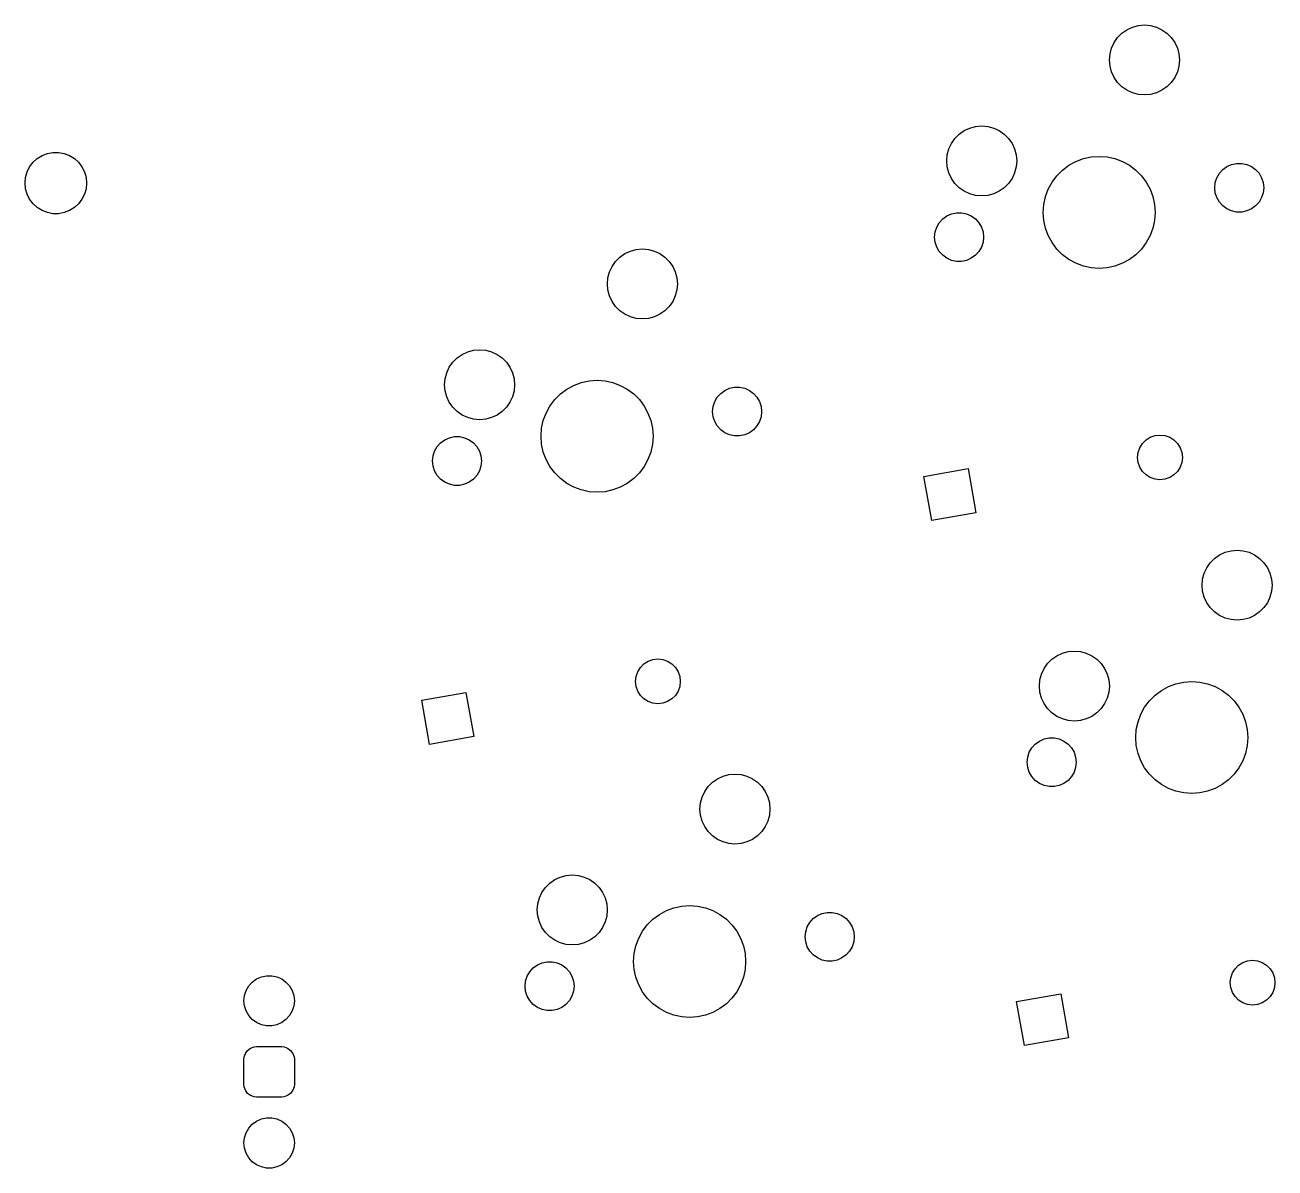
# Model space of a CAD drawing. Extents: x 71 to 343, y -193 to -92.
# Drawn here: x 205.91 to 250.56, y -144.41 to -103.57 of the extents above; entities that cross this region are included whole.
import ezdxf

# ---------------------------------------------------------------- set-up
doc = ezdxf.new("R2010")
doc.units = 0
doc.layers.add('BLACK', color=7, linetype='CONTINUOUS')

msp = doc.modelspace()

# ---------------------------------------------------------------- linework, layer by layer
at = {"layer": 'BLACK', "linetype": 'CONTINUOUS'}
for p, q in [((245.678, -103.593), (245.895, -103.574)), ((245.895, -103.574), (246.112, -103.593)), ((244.812, -104.199), (244.937, -104.021)), ((244.937, -104.021), (245.091, -103.867)), ((245.091, -103.867), (245.27, -103.742)), ((245.27, -103.742), (245.467, -103.65)), ((245.467, -103.65), (245.678, -103.593)), ((246.112, -103.593), (246.322, -103.65)), ((246.322, -103.65), (246.52, -103.742)), ((246.52, -103.742), (246.698, -103.867)), ((246.698, -103.867), (246.852, -104.021)), ((246.852, -104.021), (246.977, -104.199)), ((244.664, -104.607), (244.72, -104.397)), ((244.72, -104.397), (244.812, -104.199)), ((246.977, -104.199), (247.069, -104.397)), ((247.069, -104.397), (247.126, -104.607)), ((244.645, -104.824), (244.664, -104.607)), ((244.664, -105.041), (244.645, -104.824)), ((247.126, -104.607), (247.145, -104.824)), ((247.145, -104.824), (247.126, -105.041)), ((244.72, -105.252), (244.664, -105.041)), ((244.812, -105.449), (244.72, -105.252)), ((247.069, -105.252), (246.977, -105.449)), ((247.126, -105.041), (247.069, -105.252)), ((244.937, -105.628), (244.812, -105.449)), ((245.091, -105.782), (244.937, -105.628)), ((245.27, -105.907), (245.091, -105.782)), ((246.698, -105.782), (246.52, -105.907)), ((246.852, -105.628), (246.698, -105.782)), ((246.977, -105.449), (246.852, -105.628)), ((245.467, -105.999), (245.27, -105.907)), ((245.678, -106.055), (245.467, -105.999)), ((245.895, -106.074), (245.678, -106.055)), ((246.112, -106.055), (245.895, -106.074)), ((246.322, -105.999), (246.112, -106.055)), ((246.52, -105.907), (246.322, -105.999)), ((239.125, -107.625), (239.279, -107.471)), ((239.279, -107.471), (239.457, -107.346)), ((239.457, -107.346), (239.655, -107.254)), ((239.655, -107.254), (239.865, -107.197)), ((239.865, -107.197), (240.082, -107.178)), ((240.082, -107.178), (240.299, -107.197)), ((240.299, -107.197), (240.51, -107.254)), ((240.51, -107.254), (240.707, -107.346)), ((240.707, -107.346), (240.886, -107.471)), ((240.886, -107.471), (241.04, -107.625)), ((238.851, -108.211), (238.908, -108.001)), ((238.908, -108.001), (239, -107.803)), ((239, -107.803), (239.125, -107.625)), ((241.04, -107.625), (241.165, -107.803)), ((241.165, -107.803), (241.257, -108.001)), ((241.257, -108.001), (241.313, -108.211)), ((206.075, -108.641), (206.197, -108.479)), ((206.197, -108.479), (206.347, -108.342)), ((206.347, -108.342), (206.52, -108.235)), ((206.52, -108.235), (206.709, -108.162)), ((206.709, -108.162), (206.909, -108.125)), ((206.909, -108.125), (207.111, -108.125)), ((207.111, -108.125), (207.311, -108.162)), ((207.311, -108.162), (207.5, -108.235)), ((207.5, -108.235), (207.673, -108.342)), ((207.673, -108.342), (207.823, -108.479)), ((207.823, -108.479), (207.945, -108.641)), ((238.832, -108.428), (238.851, -108.211)), ((238.851, -108.645), (238.832, -108.428)), ((241.313, -108.211), (241.332, -108.428)), ((241.332, -108.428), (241.313, -108.645)), ((243.194, -108.586), (243.445, -108.449)), ((243.445, -108.449), (243.712, -108.349)), ((243.712, -108.349), (243.991, -108.288)), ((243.991, -108.288), (244.276, -108.268)), ((244.276, -108.268), (244.56, -108.288)), ((244.56, -108.288), (244.839, -108.349)), ((244.839, -108.349), (245.106, -108.449)), ((245.106, -108.449), (245.357, -108.586)), ((205.929, -109.018), (205.984, -108.823)), ((205.984, -108.823), (206.075, -108.641)), ((207.945, -108.641), (208.036, -108.823)), ((208.036, -108.823), (208.091, -109.018)), ((238.908, -108.856), (238.851, -108.645)), ((239, -109.053), (238.908, -108.856)), ((241.257, -108.856), (241.165, -109.053)), ((241.313, -108.645), (241.257, -108.856)), ((242.764, -108.958), (242.966, -108.757)), ((242.966, -108.757), (243.194, -108.586)), ((245.357, -108.586), (245.585, -108.757)), ((245.585, -108.757), (245.787, -108.958)), ((248.479, -109.03), (248.57, -108.872)), ((248.57, -108.872), (248.693, -108.736)), ((248.693, -108.736), (248.841, -108.628)), ((248.841, -108.628), (249.008, -108.554)), ((249.008, -108.554), (249.187, -108.516)), ((249.187, -108.516), (249.37, -108.516)), ((249.37, -108.516), (249.549, -108.554)), ((249.549, -108.554), (249.716, -108.628)), ((249.716, -108.628), (249.864, -108.736)), ((249.864, -108.736), (249.986, -108.872)), ((249.986, -108.872), (250.078, -109.03)), ((205.91, -109.22), (205.929, -109.018)), ((205.929, -109.422), (205.91, -109.22)), ((208.091, -109.018), (208.11, -109.22)), ((208.11, -109.22), (208.091, -109.422)), ((239.125, -109.232), (239, -109.053)), ((239.279, -109.386), (239.125, -109.232)), ((241.04, -109.232), (240.886, -109.386)), ((241.165, -109.053), (241.04, -109.232)), ((242.456, -109.437), (242.593, -109.187)), ((242.593, -109.187), (242.764, -108.958)), ((245.787, -108.958), (245.958, -109.187)), ((245.958, -109.187), (246.095, -109.437)), ((248.403, -109.386), (248.423, -109.204)), ((248.423, -109.204), (248.479, -109.03)), ((250.078, -109.03), (250.134, -109.204)), ((250.134, -109.204), (250.153, -109.386)), ((205.984, -109.617), (205.929, -109.422)), ((206.075, -109.799), (205.984, -109.617)), ((206.197, -109.961), (206.075, -109.799)), ((207.945, -109.799), (207.823, -109.961)), ((208.036, -109.617), (207.945, -109.799)), ((208.091, -109.422), (208.036, -109.617)), ((239.457, -109.511), (239.279, -109.386)), ((239.655, -109.603), (239.457, -109.511)), ((239.865, -109.659), (239.655, -109.603)), ((240.082, -109.678), (239.865, -109.659)), ((240.299, -109.659), (240.082, -109.678)), ((240.51, -109.603), (240.299, -109.659)), ((240.707, -109.511), (240.51, -109.603)), ((240.886, -109.386), (240.707, -109.511)), ((242.296, -109.983), (242.357, -109.705)), ((242.357, -109.705), (242.456, -109.437)), ((246.095, -109.437), (246.195, -109.705)), ((246.195, -109.705), (246.255, -109.983)), ((248.423, -109.568), (248.403, -109.386)), ((248.479, -109.742), (248.423, -109.568)), ((248.57, -109.9), (248.479, -109.742)), ((250.078, -109.742), (249.986, -109.9)), ((250.134, -109.568), (250.078, -109.742)), ((250.153, -109.386), (250.134, -109.568)), ((206.347, -110.098), (206.197, -109.961)), ((206.52, -110.205), (206.347, -110.098)), ((206.709, -110.278), (206.52, -110.205)), ((206.909, -110.315), (206.709, -110.278)), ((207.311, -110.278), (207.111, -110.315)), ((207.5, -110.205), (207.311, -110.278)), ((207.673, -110.098), (207.5, -110.205)), ((207.823, -109.961), (207.673, -110.098)), ((242.276, -110.268), (242.296, -109.983)), ((242.296, -110.553), (242.276, -110.268)), ((246.255, -109.983), (246.276, -110.268)), ((246.276, -110.268), (246.255, -110.553)), ((248.693, -110.036), (248.57, -109.9)), ((248.841, -110.144), (248.693, -110.036)), ((249.008, -110.218), (248.841, -110.144)), ((249.187, -110.256), (249.008, -110.218)), ((249.37, -110.256), (249.187, -110.256)), ((249.549, -110.218), (249.37, -110.256)), ((249.716, -110.144), (249.549, -110.218)), ((249.864, -110.036), (249.716, -110.144)), ((249.986, -109.9), (249.864, -110.036)), ((207.111, -110.315), (206.909, -110.315)), ((238.473, -110.794), (238.565, -110.636)), ((238.565, -110.636), (238.687, -110.5)), ((238.687, -110.5), (238.835, -110.392)), ((238.835, -110.392), (239.002, -110.318)), ((239.002, -110.318), (239.181, -110.28)), ((239.181, -110.28), (239.364, -110.28)), ((239.364, -110.28), (239.543, -110.318)), ((239.543, -110.318), (239.71, -110.392)), ((239.71, -110.392), (239.858, -110.5)), ((239.858, -110.5), (239.981, -110.636)), ((239.981, -110.636), (240.072, -110.794)), ((242.357, -110.832), (242.296, -110.553)), ((246.255, -110.553), (246.195, -110.832)), ((238.398, -111.15), (238.417, -110.968)), ((238.417, -111.332), (238.398, -111.15)), ((238.417, -110.968), (238.473, -110.794)), ((240.072, -110.794), (240.129, -110.968)), ((240.129, -110.968), (240.148, -111.15)), ((240.148, -111.15), (240.129, -111.332)), ((242.456, -111.099), (242.357, -110.832)), ((242.593, -111.349), (242.456, -111.099)), ((246.095, -111.099), (245.958, -111.349)), ((246.195, -110.832), (246.095, -111.099)), ((227.534, -111.648), (227.744, -111.591)), ((227.744, -111.591), (227.961, -111.572)), ((227.961, -111.572), (228.178, -111.591)), ((228.178, -111.591), (228.389, -111.648)), ((238.473, -111.506), (238.417, -111.332)), ((238.565, -111.664), (238.473, -111.506)), ((240.072, -111.506), (239.981, -111.664)), ((240.129, -111.332), (240.072, -111.506)), ((242.764, -111.578), (242.593, -111.349)), ((242.966, -111.78), (242.764, -111.578)), ((245.787, -111.578), (245.585, -111.78)), ((245.958, -111.349), (245.787, -111.578)), ((226.879, -112.197), (227.004, -112.019)), ((227.004, -112.019), (227.158, -111.865)), ((227.158, -111.865), (227.336, -111.74)), ((227.336, -111.74), (227.534, -111.648)), ((228.389, -111.648), (228.586, -111.74)), ((228.586, -111.74), (228.765, -111.865)), ((228.765, -111.865), (228.919, -112.019)), ((228.919, -112.019), (229.044, -112.197)), ((238.687, -111.8), (238.565, -111.664)), ((238.835, -111.908), (238.687, -111.8)), ((239.002, -111.982), (238.835, -111.908)), ((239.181, -112.02), (239.002, -111.982)), ((239.364, -112.02), (239.181, -112.02)), ((239.543, -111.982), (239.364, -112.02)), ((239.71, -111.908), (239.543, -111.982)), ((239.858, -111.8), (239.71, -111.908)), ((239.981, -111.664), (239.858, -111.8)), ((243.194, -111.951), (242.966, -111.78)), ((243.445, -112.087), (243.194, -111.951)), ((245.357, -111.951), (245.106, -112.087)), ((245.585, -111.78), (245.357, -111.951)), ((226.73, -112.605), (226.787, -112.395)), ((226.787, -112.395), (226.879, -112.197)), ((229.044, -112.197), (229.136, -112.395)), ((229.136, -112.395), (229.192, -112.605)), ((243.712, -112.187), (243.445, -112.087)), ((243.991, -112.248), (243.712, -112.187)), ((244.276, -112.268), (243.991, -112.248)), ((244.56, -112.248), (244.276, -112.268)), ((244.839, -112.187), (244.56, -112.248)), ((245.106, -112.087), (244.839, -112.187)), ((226.711, -112.822), (226.73, -112.605)), ((226.73, -113.039), (226.711, -112.822)), ((229.192, -112.605), (229.211, -112.822)), ((229.211, -112.822), (229.192, -113.039)), ((226.787, -113.25), (226.73, -113.039)), ((226.879, -113.447), (226.787, -113.25)), ((229.136, -113.25), (229.044, -113.447)), ((229.192, -113.039), (229.136, -113.25)), ((227.004, -113.626), (226.879, -113.447)), ((227.158, -113.78), (227.004, -113.626)), ((227.336, -113.905), (227.158, -113.78)), ((228.765, -113.78), (228.586, -113.905)), ((228.919, -113.626), (228.765, -113.78)), ((229.044, -113.447), (228.919, -113.626)), ((227.534, -113.997), (227.336, -113.905)), ((227.744, -114.053), (227.534, -113.997)), ((227.961, -114.072), (227.744, -114.053)), ((228.178, -114.053), (227.961, -114.072)), ((228.389, -113.997), (228.178, -114.053)), ((228.586, -113.905), (228.389, -113.997)), ((221.932, -115.195), (222.149, -115.176)), ((222.149, -115.176), (222.366, -115.195)), ((221.066, -115.801), (221.191, -115.623)), ((221.191, -115.623), (221.345, -115.469)), ((221.345, -115.469), (221.524, -115.344)), ((221.524, -115.344), (221.721, -115.252)), ((221.721, -115.252), (221.932, -115.195)), ((222.366, -115.195), (222.576, -115.252)), ((222.576, -115.252), (222.774, -115.344)), ((222.774, -115.344), (222.952, -115.469)), ((222.952, -115.469), (223.106, -115.623)), ((223.106, -115.623), (223.231, -115.801)), ((220.918, -116.209), (220.974, -115.999)), ((220.974, -115.999), (221.066, -115.801)), ((223.231, -115.801), (223.323, -115.999)), ((223.323, -115.999), (223.38, -116.209)), ((220.899, -116.426), (220.918, -116.209)), ((220.918, -116.643), (220.899, -116.426)), ((223.38, -116.209), (223.399, -116.426)), ((223.399, -116.426), (223.38, -116.643)), ((225.261, -116.584), (225.511, -116.447)), ((225.511, -116.447), (225.779, -116.347)), ((225.779, -116.347), (226.057, -116.287)), ((226.057, -116.287), (226.342, -116.266)), ((226.342, -116.266), (226.627, -116.287)), ((226.627, -116.287), (226.905, -116.347)), ((226.905, -116.347), (227.173, -116.447)), ((227.173, -116.447), (227.423, -116.584)), ((231.074, -116.552), (231.253, -116.514)), ((231.253, -116.514), (231.436, -116.514)), ((231.436, -116.514), (231.615, -116.552)), ((220.974, -116.854), (220.918, -116.643)), ((221.066, -117.051), (220.974, -116.854)), ((223.323, -116.854), (223.231, -117.051)), ((223.38, -116.643), (223.323, -116.854)), ((224.659, -117.185), (224.83, -116.956)), ((224.83, -116.956), (225.032, -116.755)), ((225.032, -116.755), (225.261, -116.584)), ((227.423, -116.584), (227.652, -116.755)), ((227.652, -116.755), (227.853, -116.956)), ((227.853, -116.956), (228.024, -117.185)), ((230.545, -117.028), (230.637, -116.87)), ((230.637, -116.87), (230.759, -116.734)), ((230.759, -116.734), (230.907, -116.626)), ((230.907, -116.626), (231.074, -116.552)), ((231.615, -116.552), (231.782, -116.626)), ((231.782, -116.626), (231.93, -116.734)), ((231.93, -116.734), (232.053, -116.87)), ((232.053, -116.87), (232.144, -117.028)), ((221.191, -117.23), (221.066, -117.051)), ((221.345, -117.384), (221.191, -117.23)), ((221.524, -117.509), (221.345, -117.384)), ((222.952, -117.384), (222.774, -117.509)), ((223.106, -117.23), (222.952, -117.384)), ((223.231, -117.051), (223.106, -117.23)), ((224.523, -117.435), (224.659, -117.185)), ((228.024, -117.185), (228.161, -117.435)), ((230.47, -117.384), (230.489, -117.202)), ((230.489, -117.566), (230.47, -117.384)), ((230.489, -117.202), (230.545, -117.028)), ((232.144, -117.028), (232.201, -117.202)), ((232.201, -117.202), (232.22, -117.384)), ((232.22, -117.384), (232.201, -117.566)), ((221.721, -117.601), (221.524, -117.509)), ((221.932, -117.657), (221.721, -117.601)), ((222.149, -117.676), (221.932, -117.657)), ((222.366, -117.657), (222.149, -117.676)), ((222.576, -117.601), (222.366, -117.657)), ((222.774, -117.509), (222.576, -117.601)), ((224.362, -117.982), (224.423, -117.703)), ((224.423, -117.703), (224.523, -117.435)), ((228.161, -117.435), (228.261, -117.703)), ((228.261, -117.703), (228.322, -117.982)), ((230.545, -117.74), (230.489, -117.566)), ((230.637, -117.898), (230.545, -117.74)), ((232.144, -117.74), (232.053, -117.898)), ((232.201, -117.566), (232.144, -117.74)), ((221.069, -118.316), (221.248, -118.278)), ((221.248, -118.278), (221.431, -118.278)), ((221.431, -118.278), (221.61, -118.316)), ((224.342, -118.266), (224.362, -117.982)), ((224.362, -118.551), (224.342, -118.266)), ((228.322, -117.982), (228.342, -118.266)), ((228.342, -118.266), (228.322, -118.551)), ((230.759, -118.034), (230.637, -117.898)), ((230.907, -118.142), (230.759, -118.034)), ((231.074, -118.216), (230.907, -118.142)), ((231.253, -118.254), (231.074, -118.216)), ((231.436, -118.254), (231.253, -118.254)), ((231.615, -118.216), (231.436, -118.254)), ((231.782, -118.142), (231.615, -118.216)), ((231.93, -118.034), (231.782, -118.142)), ((232.053, -117.898), (231.93, -118.034)), ((245.95, -118.398), (246.102, -118.303)), ((246.102, -118.303), (246.271, -118.244)), ((246.271, -118.244), (246.449, -118.224)), ((246.449, -118.224), (246.627, -118.244)), ((246.627, -118.244), (246.796, -118.303)), ((246.796, -118.303), (246.948, -118.398)), ((220.54, -118.792), (220.631, -118.634)), ((220.631, -118.634), (220.754, -118.498)), ((220.754, -118.498), (220.902, -118.391)), ((220.902, -118.391), (221.069, -118.316)), ((221.61, -118.316), (221.777, -118.391)), ((221.777, -118.391), (221.925, -118.498)), ((221.925, -118.498), (222.047, -118.634)), ((222.047, -118.634), (222.139, -118.792)), ((224.423, -118.83), (224.362, -118.551)), ((228.322, -118.551), (228.261, -118.83)), ((245.669, -118.846), (245.728, -118.677)), ((245.728, -118.677), (245.824, -118.525)), ((245.824, -118.525), (245.95, -118.398)), ((246.948, -118.398), (247.074, -118.525)), ((247.074, -118.525), (247.17, -118.677)), ((247.17, -118.677), (247.229, -118.846)), ((220.464, -119.148), (220.483, -118.966)), ((220.483, -119.33), (220.464, -119.148)), ((220.483, -118.966), (220.54, -118.792)), ((222.139, -118.792), (222.195, -118.966)), ((222.195, -118.966), (222.214, -119.148)), ((222.214, -119.148), (222.195, -119.33)), ((224.523, -119.097), (224.423, -118.83)), ((224.659, -119.347), (224.523, -119.097)), ((228.161, -119.097), (228.024, -119.347)), ((228.261, -118.83), (228.161, -119.097)), ((245.649, -119.024), (245.669, -118.846)), ((245.669, -119.202), (245.649, -119.024)), ((245.728, -119.371), (245.669, -119.202)), ((247.229, -119.202), (247.17, -119.371)), ((247.229, -118.846), (247.249, -119.024)), ((247.249, -119.024), (247.229, -119.202)), ((220.54, -119.504), (220.483, -119.33)), ((220.631, -119.663), (220.54, -119.504)), ((222.139, -119.504), (222.047, -119.663)), ((222.195, -119.33), (222.139, -119.504)), ((224.83, -119.576), (224.659, -119.347)), ((225.032, -119.778), (224.83, -119.576)), ((227.853, -119.576), (227.652, -119.778)), ((228.024, -119.347), (227.853, -119.576)), ((238.018, -119.698), (239.594, -119.42)), ((239.594, -119.42), (239.872, -120.996)), ((245.824, -119.522), (245.728, -119.371)), ((245.95, -119.649), (245.824, -119.522)), ((246.102, -119.744), (245.95, -119.649)), ((246.948, -119.649), (246.796, -119.744)), ((247.074, -119.522), (246.948, -119.649)), ((247.17, -119.371), (247.074, -119.522)), ((220.754, -119.799), (220.631, -119.663)), ((220.902, -119.906), (220.754, -119.799)), ((221.069, -119.98), (220.902, -119.906)), ((221.248, -120.019), (221.069, -119.98)), ((221.431, -120.019), (221.248, -120.019)), ((221.61, -119.98), (221.431, -120.019)), ((221.777, -119.906), (221.61, -119.98)), ((221.925, -119.799), (221.777, -119.906)), ((222.047, -119.663), (221.925, -119.799)), ((225.261, -119.949), (225.032, -119.778)), ((225.511, -120.085), (225.261, -119.949)), ((225.779, -120.185), (225.511, -120.085)), ((227.173, -120.085), (226.905, -120.185)), ((227.423, -119.949), (227.173, -120.085)), ((227.652, -119.778), (227.423, -119.949)), ((238.296, -121.274), (238.018, -119.698)), ((246.271, -119.804), (246.102, -119.744)), ((246.449, -119.824), (246.271, -119.804)), ((246.627, -119.804), (246.449, -119.824)), ((246.796, -119.744), (246.627, -119.804)), ((226.057, -120.246), (225.779, -120.185)), ((226.342, -120.266), (226.057, -120.246)), ((226.627, -120.246), (226.342, -120.266)), ((226.905, -120.185), (226.627, -120.246)), ((239.872, -120.996), (238.296, -121.274)), ((248.245, -122.781), (248.399, -122.627)), ((248.399, -122.627), (248.578, -122.502)), ((248.578, -122.502), (248.775, -122.41)), ((248.775, -122.41), (248.986, -122.354)), ((248.986, -122.354), (249.203, -122.335)), ((249.203, -122.335), (249.42, -122.354)), ((249.42, -122.354), (249.63, -122.41)), ((249.63, -122.41), (249.828, -122.502)), ((249.828, -122.502), (250.006, -122.627)), ((250.006, -122.627), (250.16, -122.781)), ((247.972, -123.368), (248.028, -123.157)), ((248.028, -123.157), (248.12, -122.96)), ((248.12, -122.96), (248.245, -122.781)), ((250.16, -122.781), (250.285, -122.96)), ((250.285, -122.96), (250.377, -123.157)), ((250.377, -123.157), (250.434, -123.368)), ((247.953, -123.585), (247.972, -123.368)), ((247.972, -123.802), (247.953, -123.585)), ((250.434, -123.368), (250.453, -123.585)), ((250.453, -123.585), (250.434, -123.802)), ((248.028, -124.012), (247.972, -123.802)), ((248.12, -124.21), (248.028, -124.012)), ((250.377, -124.012), (250.285, -124.21)), ((250.434, -123.802), (250.377, -124.012)), ((248.245, -124.388), (248.12, -124.21)), ((248.399, -124.542), (248.245, -124.388)), ((248.578, -124.667), (248.399, -124.542)), ((250.006, -124.542), (249.828, -124.667)), ((250.16, -124.388), (250.006, -124.542)), ((250.285, -124.21), (250.16, -124.388)), ((248.775, -124.759), (248.578, -124.667)), ((248.986, -124.816), (248.775, -124.759)), ((249.203, -124.835), (248.986, -124.816)), ((249.42, -124.816), (249.203, -124.835)), ((249.63, -124.759), (249.42, -124.816)), ((249.828, -124.667), (249.63, -124.759)), ((228.017, -126.396), (228.168, -126.301)), ((228.168, -126.301), (228.337, -126.242)), ((228.337, -126.242), (228.515, -126.222)), ((228.515, -126.222), (228.693, -126.242)), ((228.693, -126.242), (228.862, -126.301)), ((228.862, -126.301), (229.014, -126.396)), ((242.433, -126.385), (242.587, -126.231)), ((242.587, -126.231), (242.765, -126.106)), ((242.765, -126.106), (242.963, -126.014)), ((242.963, -126.014), (243.173, -125.958)), ((243.173, -125.958), (243.39, -125.939)), ((243.39, -125.939), (243.607, -125.958)), ((243.607, -125.958), (243.818, -126.014)), ((243.818, -126.014), (244.015, -126.106)), ((244.015, -126.106), (244.194, -126.231)), ((244.194, -126.231), (244.348, -126.385)), ((227.735, -126.844), (227.795, -126.675)), ((227.795, -126.675), (227.89, -126.523)), ((227.89, -126.523), (228.017, -126.396)), ((229.014, -126.396), (229.141, -126.523)), ((229.141, -126.523), (229.236, -126.675)), ((229.236, -126.675), (229.295, -126.844)), ((242.159, -126.972), (242.216, -126.761)), ((242.216, -126.761), (242.308, -126.564)), ((242.308, -126.564), (242.433, -126.385)), ((244.348, -126.385), (244.473, -126.564)), ((244.473, -126.564), (244.565, -126.761)), ((244.565, -126.761), (244.621, -126.972)), ((227.715, -127.022), (227.735, -126.844)), ((227.735, -127.2), (227.715, -127.022)), ((227.795, -127.369), (227.735, -127.2)), ((229.295, -127.2), (229.236, -127.369)), ((229.295, -126.844), (229.315, -127.022)), ((229.315, -127.022), (229.295, -127.2)), ((242.14, -127.189), (242.159, -126.972)), ((242.159, -127.406), (242.14, -127.189)), ((244.621, -126.972), (244.64, -127.189)), ((244.64, -127.189), (244.621, -127.406)), ((246.502, -127.346), (246.753, -127.209)), ((246.753, -127.209), (247.02, -127.11)), ((247.02, -127.11), (247.299, -127.049)), ((247.299, -127.049), (247.584, -127.029)), ((247.584, -127.029), (247.868, -127.049)), ((247.868, -127.049), (248.147, -127.11)), ((248.147, -127.11), (248.414, -127.209)), ((248.414, -127.209), (248.665, -127.346)), ((220.084, -127.696), (221.66, -127.418)), ((221.66, -127.418), (221.938, -128.994)), ((227.89, -127.521), (227.795, -127.369)), ((228.017, -127.647), (227.89, -127.521)), ((228.168, -127.743), (228.017, -127.647)), ((229.014, -127.647), (228.862, -127.743)), ((229.141, -127.521), (229.014, -127.647)), ((229.236, -127.369), (229.141, -127.521)), ((242.216, -127.616), (242.159, -127.406)), ((242.308, -127.814), (242.216, -127.616)), ((244.565, -127.616), (244.473, -127.814)), ((244.621, -127.406), (244.565, -127.616)), ((246.072, -127.719), (246.274, -127.517)), ((246.274, -127.517), (246.502, -127.346)), ((248.665, -127.346), (248.893, -127.517)), ((248.893, -127.517), (249.095, -127.719)), ((220.362, -129.272), (220.084, -127.696)), ((228.337, -127.802), (228.168, -127.743)), ((228.515, -127.822), (228.337, -127.802)), ((228.693, -127.802), (228.515, -127.822)), ((228.862, -127.743), (228.693, -127.802)), ((242.433, -127.992), (242.308, -127.814)), ((242.587, -128.146), (242.433, -127.992)), ((244.348, -127.992), (244.194, -128.146)), ((244.473, -127.814), (244.348, -127.992)), ((245.764, -128.198), (245.901, -127.947)), ((245.901, -127.947), (246.072, -127.719)), ((249.095, -127.719), (249.266, -127.947)), ((249.266, -127.947), (249.403, -128.198)), ((242.765, -128.271), (242.587, -128.146)), ((242.963, -128.363), (242.765, -128.271)), ((243.173, -128.42), (242.963, -128.363)), ((243.39, -128.439), (243.173, -128.42)), ((243.607, -128.42), (243.39, -128.439)), ((243.818, -128.363), (243.607, -128.42)), ((244.015, -128.271), (243.818, -128.363)), ((244.194, -128.146), (244.015, -128.271)), ((245.604, -128.744), (245.665, -128.465)), ((245.665, -128.465), (245.764, -128.198)), ((249.403, -128.198), (249.503, -128.465)), ((249.503, -128.465), (249.563, -128.744)), ((221.938, -128.994), (220.362, -129.272)), ((245.584, -129.029), (245.604, -128.744)), ((245.604, -129.313), (245.584, -129.029)), ((249.563, -128.744), (249.584, -129.029)), ((249.584, -129.029), (249.563, -129.313)), ((241.781, -129.555), (241.873, -129.396)), ((241.873, -129.396), (241.995, -129.261)), ((241.995, -129.261), (242.143, -129.153)), ((242.143, -129.153), (242.31, -129.079)), ((242.31, -129.079), (242.489, -129.041)), ((242.489, -129.041), (242.672, -129.041)), ((242.672, -129.041), (242.851, -129.079)), ((242.851, -129.079), (243.018, -129.153)), ((243.018, -129.153), (243.166, -129.261)), ((243.166, -129.261), (243.289, -129.396)), ((243.289, -129.396), (243.38, -129.555)), ((245.665, -129.592), (245.604, -129.313)), ((249.563, -129.313), (249.503, -129.592)), ((241.706, -129.911), (241.725, -129.729)), ((241.725, -130.093), (241.706, -129.911)), ((241.725, -129.729), (241.781, -129.555)), ((243.38, -129.555), (243.437, -129.729)), ((243.437, -129.729), (243.456, -129.911)), ((243.456, -129.911), (243.437, -130.093)), ((245.764, -129.859), (245.665, -129.592)), ((245.901, -130.11), (245.764, -129.859)), ((249.403, -129.859), (249.266, -130.11)), ((249.503, -129.592), (249.403, -129.859)), ((230.842, -130.408), (231.052, -130.352)), ((231.052, -130.352), (231.269, -130.333)), ((231.269, -130.333), (231.486, -130.352)), ((231.486, -130.352), (231.697, -130.408)), ((241.781, -130.267), (241.725, -130.093)), ((241.873, -130.425), (241.781, -130.267)), ((243.38, -130.267), (243.289, -130.425)), ((243.437, -130.093), (243.38, -130.267)), ((246.072, -130.338), (245.901, -130.11)), ((246.274, -130.54), (246.072, -130.338)), ((249.095, -130.338), (248.893, -130.54)), ((249.266, -130.11), (249.095, -130.338)), ((230.187, -130.958), (230.312, -130.779)), ((230.312, -130.779), (230.466, -130.625)), ((230.466, -130.625), (230.644, -130.5)), ((230.644, -130.5), (230.842, -130.408)), ((231.697, -130.408), (231.894, -130.5)), ((231.894, -130.5), (232.073, -130.625)), ((232.073, -130.625), (232.227, -130.779)), ((232.227, -130.779), (232.352, -130.958)), ((241.995, -130.561), (241.873, -130.425)), ((242.143, -130.669), (241.995, -130.561)), ((242.31, -130.743), (242.143, -130.669)), ((242.489, -130.781), (242.31, -130.743)), ((242.672, -130.781), (242.489, -130.781)), ((242.851, -130.743), (242.672, -130.781)), ((243.018, -130.669), (242.851, -130.743)), ((243.166, -130.561), (243.018, -130.669)), ((243.289, -130.425), (243.166, -130.561)), ((246.502, -130.711), (246.274, -130.54)), ((246.753, -130.848), (246.502, -130.711)), ((248.665, -130.711), (248.414, -130.848)), ((248.893, -130.54), (248.665, -130.711)), ((230.038, -131.366), (230.095, -131.155)), ((230.095, -131.155), (230.187, -130.958)), ((232.352, -130.958), (232.444, -131.155)), ((232.444, -131.155), (232.5, -131.366)), ((247.02, -130.948), (246.753, -130.848)), ((247.299, -131.008), (247.02, -130.948)), ((247.584, -131.029), (247.299, -131.008)), ((247.868, -131.008), (247.584, -131.029)), ((248.147, -130.948), (247.868, -131.008)), ((248.414, -130.848), (248.147, -130.948)), ((230.019, -131.583), (230.038, -131.366)), ((230.038, -131.8), (230.019, -131.583)), ((232.5, -131.366), (232.519, -131.583)), ((232.519, -131.583), (232.5, -131.8)), ((230.095, -132.01), (230.038, -131.8)), ((230.187, -132.208), (230.095, -132.01)), ((232.444, -132.01), (232.352, -132.208)), ((232.5, -131.8), (232.444, -132.01)), ((230.312, -132.386), (230.187, -132.208)), ((230.466, -132.54), (230.312, -132.386)), ((230.644, -132.665), (230.466, -132.54)), ((232.073, -132.54), (231.894, -132.665)), ((232.227, -132.386), (232.073, -132.54)), ((232.352, -132.208), (232.227, -132.386)), ((230.842, -132.757), (230.644, -132.665)), ((231.052, -132.814), (230.842, -132.757)), ((231.269, -132.833), (231.052, -132.814)), ((231.486, -132.814), (231.269, -132.833)), ((231.697, -132.757), (231.486, -132.814)), ((231.894, -132.665), (231.697, -132.757)), ((225.24, -133.956), (225.457, -133.937)), ((225.457, -133.937), (225.674, -133.956)), ((224.374, -134.562), (224.499, -134.383)), ((224.499, -134.383), (224.653, -134.229)), ((224.653, -134.229), (224.832, -134.104)), ((224.832, -134.104), (225.029, -134.012)), ((225.029, -134.012), (225.24, -133.956)), ((225.674, -133.956), (225.884, -134.012)), ((225.884, -134.012), (226.082, -134.104)), ((226.082, -134.104), (226.26, -134.229)), ((226.26, -134.229), (226.414, -134.383)), ((226.414, -134.383), (226.539, -134.562)), ((224.226, -134.97), (224.282, -134.759)), ((224.282, -134.759), (224.374, -134.562)), ((226.539, -134.562), (226.631, -134.759)), ((226.631, -134.759), (226.688, -134.97)), ((224.207, -135.187), (224.226, -134.97)), ((224.226, -135.404), (224.207, -135.187)), ((226.688, -134.97), (226.707, -135.187)), ((226.707, -135.187), (226.688, -135.404)), ((228.569, -135.344), (228.819, -135.208)), ((228.819, -135.208), (229.087, -135.108)), ((229.087, -135.108), (229.365, -135.047)), ((229.365, -135.047), (229.65, -135.027)), ((229.65, -135.027), (229.935, -135.047)), ((229.935, -135.047), (230.213, -135.108)), ((230.213, -135.108), (230.481, -135.208)), ((230.481, -135.208), (230.731, -135.344)), ((234.382, -135.312), (234.561, -135.274)), ((234.561, -135.274), (234.744, -135.274)), ((234.744, -135.274), (234.923, -135.312)), ((224.282, -135.614), (224.226, -135.404)), ((224.374, -135.812), (224.282, -135.614)), ((226.631, -135.614), (226.539, -135.812)), ((226.688, -135.404), (226.631, -135.614)), ((227.967, -135.945), (228.138, -135.717)), ((228.138, -135.717), (228.34, -135.515)), ((228.34, -135.515), (228.569, -135.344)), ((230.731, -135.344), (230.96, -135.515)), ((230.96, -135.515), (231.161, -135.717)), ((231.161, -135.717), (231.332, -135.945)), ((233.853, -135.789), (233.945, -135.63)), ((233.945, -135.63), (234.067, -135.494)), ((234.067, -135.494), (234.215, -135.387)), ((234.215, -135.387), (234.382, -135.312)), ((234.923, -135.312), (235.09, -135.387)), ((235.09, -135.387), (235.238, -135.494)), ((235.238, -135.494), (235.361, -135.63)), ((235.361, -135.63), (235.452, -135.789)), ((224.499, -135.99), (224.374, -135.812)), ((224.653, -136.145), (224.499, -135.99)), ((224.832, -136.269), (224.653, -136.145)), ((226.26, -136.145), (226.082, -136.269)), ((226.414, -135.99), (226.26, -136.145)), ((226.539, -135.812), (226.414, -135.99)), ((227.831, -136.196), (227.967, -135.945)), ((231.332, -135.945), (231.469, -136.196)), ((233.778, -136.145), (233.797, -135.963)), ((233.797, -136.327), (233.778, -136.145)), ((233.797, -135.963), (233.853, -135.789)), ((235.452, -135.789), (235.509, -135.963)), ((235.509, -135.963), (235.528, -136.145)), ((235.528, -136.145), (235.509, -136.327)), ((225.029, -136.362), (224.832, -136.269)), ((225.24, -136.418), (225.029, -136.362)), ((225.457, -136.437), (225.24, -136.418)), ((225.674, -136.418), (225.457, -136.437)), ((225.884, -136.362), (225.674, -136.418)), ((226.082, -136.269), (225.884, -136.362)), ((227.67, -136.742), (227.731, -136.463)), ((227.731, -136.463), (227.831, -136.196)), ((231.469, -136.196), (231.569, -136.463)), ((231.569, -136.463), (231.63, -136.742)), ((233.853, -136.501), (233.797, -136.327)), ((233.945, -136.659), (233.853, -136.501)), ((235.452, -136.501), (235.361, -136.659)), ((235.509, -136.327), (235.452, -136.501)), ((224.377, -137.077), (224.556, -137.039)), ((224.556, -137.039), (224.739, -137.039)), ((224.739, -137.039), (224.918, -137.077)), ((227.65, -137.027), (227.67, -136.742)), ((227.67, -137.311), (227.65, -137.027)), ((231.63, -136.742), (231.65, -137.027)), ((231.65, -137.027), (231.63, -137.311)), ((234.067, -136.795), (233.945, -136.659)), ((234.215, -136.902), (234.067, -136.795)), ((234.382, -136.977), (234.215, -136.902)), ((234.561, -137.015), (234.382, -136.977)), ((234.744, -137.015), (234.561, -137.015)), ((234.923, -136.977), (234.744, -137.015)), ((235.09, -136.902), (234.923, -136.977)), ((235.238, -136.795), (235.09, -136.902)), ((235.361, -136.659), (235.238, -136.795)), ((249.258, -137.159), (249.41, -137.063)), ((249.41, -137.063), (249.579, -137.004)), ((249.579, -137.004), (249.757, -136.984)), ((249.757, -136.984), (249.935, -137.004)), ((249.935, -137.004), (250.104, -137.063)), ((250.104, -137.063), (250.256, -137.159)), ((223.848, -137.553), (223.939, -137.395)), ((223.939, -137.395), (224.062, -137.259)), ((224.062, -137.259), (224.21, -137.151)), ((224.21, -137.151), (224.377, -137.077)), ((224.918, -137.077), (225.085, -137.151)), ((225.085, -137.151), (225.233, -137.259)), ((225.233, -137.259), (225.355, -137.395)), ((225.355, -137.395), (225.446, -137.553)), ((227.731, -137.59), (227.67, -137.311)), ((231.63, -137.311), (231.569, -137.59)), ((248.977, -137.606), (249.036, -137.437)), ((249.036, -137.437), (249.132, -137.285)), ((249.132, -137.285), (249.258, -137.159)), ((250.256, -137.159), (250.382, -137.285)), ((250.382, -137.285), (250.478, -137.437)), ((250.478, -137.437), (250.537, -137.606)), ((213.808, -138.064), (213.902, -137.901)), ((213.902, -137.901), (214.028, -137.761)), ((214.028, -137.761), (214.18, -137.651)), ((214.18, -137.651), (214.352, -137.574)), ((214.352, -137.574), (214.536, -137.535)), ((214.536, -137.535), (214.724, -137.535)), ((214.724, -137.535), (214.908, -137.574)), ((214.908, -137.574), (215.08, -137.651)), ((215.08, -137.651), (215.232, -137.761)), ((215.232, -137.761), (215.358, -137.901)), ((215.358, -137.901), (215.452, -138.064)), ((223.772, -137.909), (223.791, -137.727)), ((223.791, -138.091), (223.772, -137.909)), ((223.791, -137.727), (223.848, -137.553)), ((225.446, -137.553), (225.503, -137.727)), ((225.503, -137.727), (225.522, -137.909)), ((225.522, -137.909), (225.503, -138.091)), ((227.831, -137.858), (227.731, -137.59)), ((227.967, -138.108), (227.831, -137.858)), ((231.469, -137.858), (231.332, -138.108)), ((231.569, -137.59), (231.469, -137.858)), ((248.957, -137.784), (248.977, -137.606)), ((248.977, -137.962), (248.957, -137.784)), ((250.537, -137.606), (250.557, -137.784)), ((250.557, -137.784), (250.537, -137.962)), ((213.73, -138.43), (213.75, -138.243)), ((213.75, -138.243), (213.808, -138.064)), ((215.452, -138.064), (215.51, -138.243)), ((215.51, -138.243), (215.53, -138.43)), ((223.848, -138.265), (223.791, -138.091)), ((223.939, -138.423), (223.848, -138.265)), ((225.446, -138.265), (225.355, -138.423)), ((225.503, -138.091), (225.446, -138.265)), ((228.138, -138.336), (227.967, -138.108)), ((228.34, -138.538), (228.138, -138.336)), ((231.161, -138.336), (230.96, -138.538)), ((231.332, -138.108), (231.161, -138.336)), ((241.326, -138.459), (242.902, -138.181)), ((242.902, -138.181), (243.18, -139.756)), ((249.036, -138.131), (248.977, -137.962)), ((249.132, -138.283), (249.036, -138.131)), ((249.258, -138.41), (249.132, -138.283)), ((250.382, -138.283), (250.256, -138.41)), ((250.478, -138.131), (250.382, -138.283)), ((250.537, -137.962), (250.478, -138.131)), ((213.75, -138.617), (213.73, -138.43)), ((213.808, -138.796), (213.75, -138.617)), ((213.902, -138.959), (213.808, -138.796)), ((215.452, -138.796), (215.358, -138.959)), ((215.51, -138.617), (215.452, -138.796)), ((215.53, -138.43), (215.51, -138.617)), ((224.062, -138.559), (223.939, -138.423)), ((224.21, -138.667), (224.062, -138.559)), ((224.377, -138.741), (224.21, -138.667)), ((224.556, -138.779), (224.377, -138.741)), ((224.739, -138.779), (224.556, -138.779)), ((224.918, -138.741), (224.739, -138.779)), ((225.085, -138.667), (224.918, -138.741)), ((225.233, -138.559), (225.085, -138.667)), ((225.355, -138.423), (225.233, -138.559)), ((228.569, -138.709), (228.34, -138.538)), ((228.819, -138.846), (228.569, -138.709)), ((229.087, -138.946), (228.819, -138.846)), ((230.481, -138.846), (230.213, -138.946)), ((230.731, -138.709), (230.481, -138.846)), ((230.96, -138.538), (230.731, -138.709)), ((241.604, -140.034), (241.326, -138.459)), ((249.41, -138.505), (249.258, -138.41)), ((249.579, -138.564), (249.41, -138.505)), ((249.757, -138.584), (249.579, -138.564)), ((249.935, -138.564), (249.757, -138.584)), ((250.104, -138.505), (249.935, -138.564)), ((250.256, -138.41), (250.104, -138.505)), ((214.028, -139.099), (213.902, -138.959)), ((214.18, -139.209), (214.028, -139.099)), ((214.352, -139.286), (214.18, -139.209)), ((214.536, -139.325), (214.352, -139.286)), ((214.908, -139.286), (214.724, -139.325)), ((215.08, -139.209), (214.908, -139.286)), ((215.232, -139.099), (215.08, -139.209)), ((215.358, -138.959), (215.232, -139.099)), ((229.365, -139.006), (229.087, -138.946)), ((229.65, -139.027), (229.365, -139.006)), ((229.935, -139.006), (229.65, -139.027)), ((230.213, -138.946), (229.935, -139.006)), ((214.724, -139.325), (214.536, -139.325)), ((213.862, -140.202), (213.97, -140.122)), ((213.97, -140.122), (214.096, -140.078)), ((214.096, -140.078), (214.18, -140.07)), ((214.18, -140.07), (215.08, -140.07)), ((215.08, -140.07), (215.164, -140.078)), ((215.164, -140.078), (215.29, -140.122)), ((215.29, -140.122), (215.398, -140.202)), ((243.18, -139.756), (241.604, -140.034)), ((213.73, -140.52), (213.738, -140.436)), ((213.73, -141.42), (213.73, -140.52)), ((213.738, -140.436), (213.782, -140.31)), ((213.782, -140.31), (213.862, -140.202)), ((215.398, -140.202), (215.478, -140.31)), ((215.478, -140.31), (215.522, -140.436)), ((215.522, -140.436), (215.53, -140.52)), ((215.53, -140.52), (215.53, -141.42)), ((213.738, -141.504), (213.73, -141.42)), ((213.782, -141.63), (213.738, -141.504)), ((215.522, -141.504), (215.478, -141.63)), ((215.53, -141.42), (215.522, -141.504)), ((213.862, -141.738), (213.782, -141.63)), ((213.97, -141.818), (213.862, -141.738)), ((214.096, -141.862), (213.97, -141.818)), ((214.18, -141.87), (214.096, -141.862)), ((215.08, -141.87), (214.18, -141.87)), ((215.164, -141.862), (215.08, -141.87)), ((215.29, -141.818), (215.164, -141.862)), ((215.398, -141.738), (215.29, -141.818)), ((215.478, -141.63), (215.398, -141.738)), ((213.902, -142.981), (214.028, -142.841)), ((214.028, -142.841), (214.18, -142.731)), ((214.18, -142.731), (214.352, -142.654)), ((214.352, -142.654), (214.536, -142.615)), ((214.536, -142.615), (214.724, -142.615)), ((214.724, -142.615), (214.908, -142.654)), ((214.908, -142.654), (215.08, -142.731)), ((215.08, -142.731), (215.232, -142.841)), ((215.232, -142.841), (215.358, -142.981)), ((213.75, -143.323), (213.808, -143.144)), ((213.808, -143.144), (213.902, -142.981)), ((215.358, -142.981), (215.452, -143.144)), ((215.452, -143.144), (215.51, -143.323)), ((213.73, -143.51), (213.75, -143.323)), ((213.75, -143.697), (213.73, -143.51)), ((213.808, -143.876), (213.75, -143.697)), ((215.51, -143.697), (215.452, -143.876)), ((215.51, -143.323), (215.53, -143.51)), ((215.53, -143.51), (215.51, -143.697)), ((213.902, -144.039), (213.808, -143.876)), ((214.028, -144.179), (213.902, -144.039)), ((214.18, -144.289), (214.028, -144.179)), ((215.232, -144.179), (215.08, -144.289)), ((215.358, -144.039), (215.232, -144.179)), ((215.452, -143.876), (215.358, -144.039)), ((214.352, -144.366), (214.18, -144.289)), ((214.536, -144.405), (214.352, -144.366)), ((214.724, -144.405), (214.536, -144.405)), ((214.908, -144.366), (214.724, -144.405)), ((215.08, -144.289), (214.908, -144.366))]:
    msp.add_line(p, q, dxfattribs=at)

doc.saveas('drawing.dxf')
